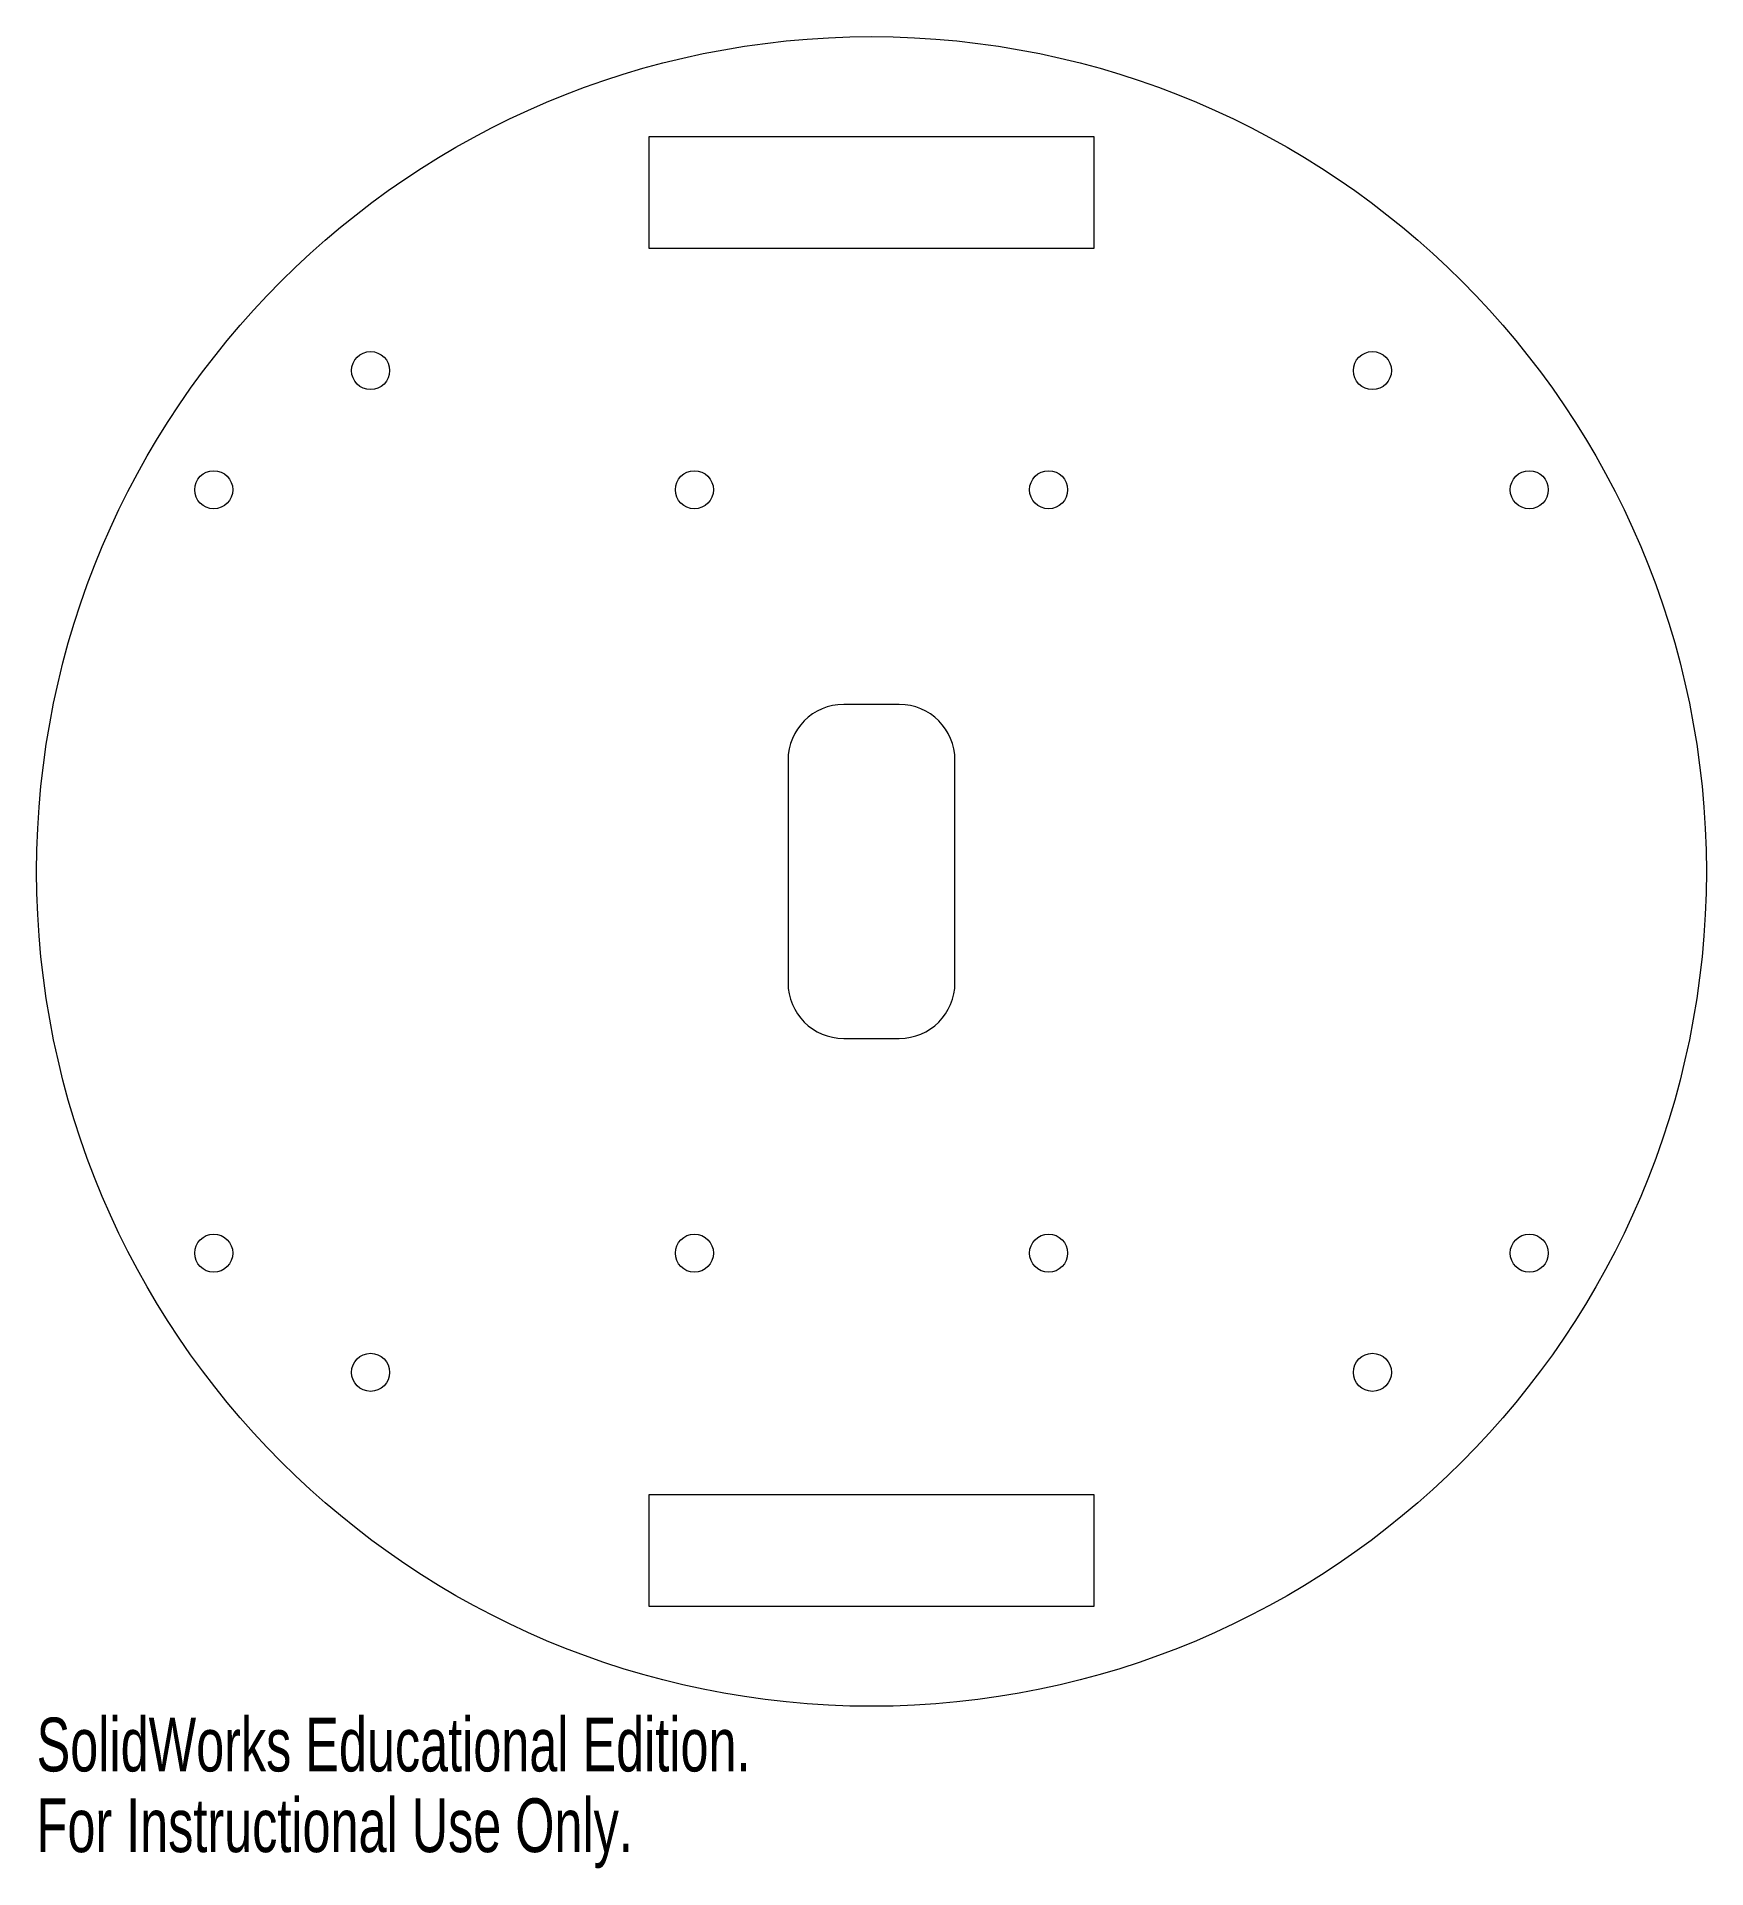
# Model space of a CAD drawing. Header units: millimetres. Extents: x -75 to 75, y -90 to 75.
import ezdxf

# ---------------------------------------------------------------- set-up
doc = ezdxf.new("R2010")
doc.units = ezdxf.units.MM
doc.styles.add('SLDTEXTSTYLE0', font='TXT', dxfattribs={"width": 0.7})

msp = doc.modelspace()

# ---------------------------------------------------------------- linework, layer by layer
at = {"color": 7, "linetype": 'Continuous', "lineweight": 15}
for p, q in [((-20, 66), (-20, 56)), ((20, 66), (-20, 66)), ((20, 56), (20, 66)), ((-20, 56), (20, 56)), ((2.5, 15), (-2.5, 15)), ((-7.5, 10), (-7.5, -10)), ((7.5, -10), (7.5, 10)), ((-2.5, -15), (2.5, -15)), ((-20, -56), (-20, -66)), ((20, -56), (-20, -56)), ((20, -66), (20, -56)), ((-20, -66), (20, -66))]:
    msp.add_line(p, q, dxfattribs=at)
for centre, radius in [((0, 0), 75), ((-45, 45), 1.71), ((45, 45), 1.71), ((-59.09, 34.29), 1.71), ((-15.91, 34.29), 1.71), ((15.91, 34.29), 1.71), ((59.09, 34.29), 1.71), ((-59.09, -34.29), 1.71), ((-15.91, -34.29), 1.71), ((15.91, -34.29), 1.71), ((59.09, -34.29), 1.71), ((-45, -45), 1.71), ((45, -45), 1.71)]:
    msp.add_circle(centre, radius, dxfattribs=at)
for centre, start, end in [((-2.5, 10), 90, 180), ((2.5, 10), 0, 90), ((-2.5, -10), 180, 270), ((2.5, -10), 270, 0)]:
    msp.add_arc(centre, 5, start, end, dxfattribs=at)

# ---------------------------------------------------------------- texts
at = {"color": 7, "linetype": 'Continuous', "char_height": 4.8336, "attachment_point": 1, "style": 'SLDTEXTSTYLE0'}
for s, insert in [('SolidWorks Educational Edition.', (-75, -76.02)), ('For Instructional Use Only.', (-75, -83.27))]:
    msp.add_mtext(s, dxfattribs=dict(at, insert=insert))

doc.saveas('drawing.dxf')
